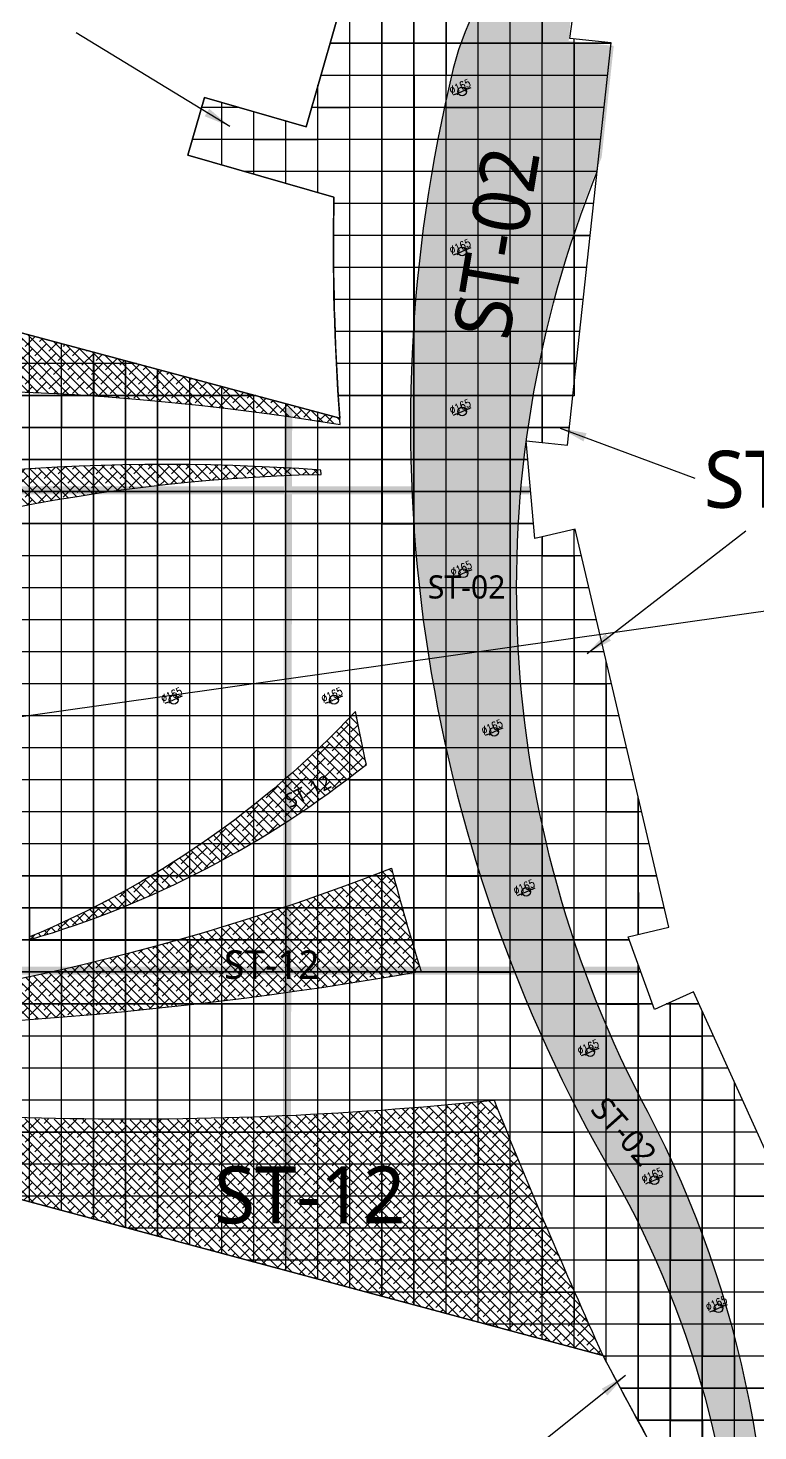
# Model space of a CAD drawing. Header units: millimetres. Extents: x -1989 to 265952, y -5690 to 142265.
# Drawn here: x 40023 to 53691, y 50930 to 77216 of the extents above; entities that cross this region are included whole.
import ezdxf
from ezdxf.enums import TextEntityAlignment as Align
from ezdxf.lldxf.tags import DXFTag

# ---------------------------------------------------------------- set-up
doc = ezdxf.new("R2010")
doc.units = ezdxf.units.MM
for name, color, linetype in [('d地面疏散指示开孔165mm', 91, 'Continuous'), ('F-地材填充', 8, 'Continuous'), ('F-地材造型线', 150, 'Continuous'), ('ST-01水刀', 111, 'Continuous'), ('ST-02整砖', 22, 'Continuous'), ('ST-02算量', 222, 'Continuous'), ('ST-12整砖', 7, 'Continuous'), ('ST-12算量', 21, 'Continuous'), ('现场实际间隔柱定位', 6, 'Continuous')]:
    doc.layers.add(name, color=color, linetype=linetype)
doc.styles.get("Standard").update_dxf_attribs({"font": 'arial.ttf'})
doc.styles.add('YQ_DIM', font='romancs.shx', dxfattribs={"width": 0.8, "bigfont": '@by-01-hztxt.shx'})
doc.styles.add('黑体', font='Microsoft YaHei.ttf')
tags = doc.linetypes.add('EXP JT_LINE', pattern='A,0.5,-0.2,["EXP JT",Standard,S=0.12,R=0,X=-0.1,Y=-0.05],-0.5', length=1.199999999999999).pattern_tags.tags
tags[6] = DXFTag(74, 10)
doc.dimstyles.new('yq100', dxfattribs={"dimscale": 50, "dimtxt": 3, "dimasz": 1, "dimexe": 1.5, "dimexo": 3, "dimgap": 0.5, "dimtad": 1, "dimdec": 0, "dimrnd": 5, "dimdsep": 46, "dimtxsty": 'YQ_DIM', "dimblk": 'YQTICK', "dimcen": 0, "dimclrd": 256, "dimclre": 256, "dimclrt": 7, "dimadec": 1, "dimazin": 2, "dimtfac": 1, "dimtdec": 0, "dimtix": 1, "dimtmove": 2, "dimatfit": 2, "dimfxl": 1, "dimtolj": 1, "dimtzin": 0, "dimarcsym": 0})
doc.dimstyles.new('yq50', dxfattribs={"dimscale": 50, "dimtxt": 3, "dimasz": 1, "dimexe": 1.5, "dimexo": 3, "dimgap": 0.5, "dimtad": 1, "dimdec": 0, "dimdsep": 46, "dimtxsty": 'YQ_DIM', "dimblk": 'YQTICK', "dimcen": 0, "dimclrd": 256, "dimclre": 256, "dimclrt": 7, "dimadec": 1, "dimazin": 2, "dimtfac": 1, "dimtdec": 4, "dimtix": 1, "dimtmove": 2, "dimatfit": 2, "dimfxl": 1, "dimtolj": 1, "dimtzin": 0, "dimarcsym": 0})
pattern_1 = [(135, (172774.3431135126, 19437.04866558712), (-88.38834764831844, -88.38834764831842), []), (224.9999999999999, (172774.3431135126, 19437.04866558712), (-88.38834764831847, -265.1650429449553), [312.4999999999999, -187.4999999999999])]
pattern_2 = [(135, (172774.3431129871, -27875.21954875902), (-88.38834764831844, -88.38834764831842), []), (224.9999999999999, (172774.3431129871, -27875.21954875902), (-88.38834764831847, -265.1650429449553), [312.4999999999999, -187.4999999999999])]

# ---------------------------------------------------------------- blocks, each defined once
blk = doc.blocks.new('AWERAWE')
at = {"layer": 'F-地材填充', "color": 8, "linetype": 'Continuous'}
for p, q in [((-49467.27204211386, 437734.1885779173), (-49467.27204211386, 472308.6350926187)), ((-49465.27204211387, 437732.1885779172), (-49465.27204211387, 472306.6350926187)), ((-48867.27204211386, 437573.4190624535), (-48867.27204211386, 472025.7329019424)), ((-48865.27204211386, 437571.4190624535), (-48865.27204211386, 472023.7329019424)), ((-48267.27204211386, 437412.6495469897), (-48267.27204211386, 471716.0159358295)), ((-48265.27204211386, 437410.6495469898), (-48265.27204211386, 471714.0159358295)), ((-47667.27204211386, 437251.880031526), (-47667.27204211386, 469985.7653848052)), ((-47665.27204211386, 437249.880031526), (-47665.27204211386, 469983.7653848052)), ((-47067.27204211386, 437091.1105160622), (-47067.27204211386, 469805.5949605318)), ((-47065.27204211386, 437089.1105160622), (-47065.27204211386, 469803.5949605317)), ((-46467.27204211386, 436930.3410005985), (-46467.27204211386, 469625.4245362581)), ((-46465.27204211387, 436928.3410005985), (-46465.27204211387, 469623.4245362581)), ((-45867.27204211387, 453568.9139359004), (-45867.27204211387, 469445.2541119846)), ((-45865.27204211386, 453566.9139359004), (-45865.27204211386, 469443.2541119846)), ((-45267.27204211386, 454700.9853740398), (-45267.27204211386, 461132.4523762561)), ((-45265.27204211387, 454698.9853740398), (-45265.27204211387, 461130.452376256)), ((-44577.60014000738, 461047.8774516658), (-49841.57554537379, 461047.8774516658)), ((-44575.60014000739, 461045.8774516658), (-49839.57554537379, 461045.8774516658)), ((-44642.79789919454, 460447.8774516658), (-50013.9584738954, 460447.8774516658)), ((-44640.79789919454, 460445.8774516658), (-50011.95847389539, 460445.8774516658)), ((-50067.27204211387, 458254.9131792297), (-50067.27204211387, 460262.3130155269)), ((-50065.27204211386, 458252.9131792298), (-50065.27204211386, 460260.3130155269)), ((-51541.95737813985, 459847.8774516658), (-52245.64243362562, 459847.8774516658)), ((-51539.95737813985, 459845.8774516658), (-52243.64243362561, 459845.8774516658)), ((-51867.27204211386, 458771.5896597646), (-51867.27204211386, 459941.3419424439)), ((-51865.27204211387, 458769.5896597645), (-51865.27204211387, 459939.341942444)), ((-51267.27204211387, 458599.3641662529), (-51267.27204211387, 459768.9590139222)), ((-51265.27204211386, 458597.3641662529), (-51265.27204211386, 459766.9590139222)), ((-44707.99565838168, 459847.8774516658), (-50186.34140241699, 459847.8774516658)), ((-44705.99565838168, 459845.8774516658), (-50184.34140241699, 459845.8774516658)), ((-50667.27204211386, 458427.1386727413), (-50667.27204211386, 459596.5760854006)), ((-50665.27204211387, 458425.1386727413), (-50665.27204211387, 459594.5760854006)), ((-44773.19341756882, 459247.8774516658), (-52417.86792714075, 459247.8774516658)), ((-44771.19341756882, 459245.8774516658), (-52415.86792714074, 459245.8774516658)), ((-44838.39117675599, 458647.8774516658), (-51436.28285842335, 458647.8774516658)), ((-44836.39117675599, 458645.8774516658), (-51434.28285842345, 458645.8774516658)), ((-44903.58893594313, 458047.8774516659), (-49770.47064806654, 458047.8774516659)), ((-44901.58893594313, 458045.8774516658), (-49768.47064806655, 458045.8774516658)), ((-44968.78669513026, 457447.8774516658), (-49776.54178243477, 457447.8774516658)), ((-44966.78669513027, 457445.8774516658), (-49774.54178243476, 457445.8774516658)), ((-45033.98445431742, 456847.8774516658), (-49774.73270905152, 456847.8774516658)), ((-45031.98445431742, 456845.8774516658), (-49772.73270905151, 456845.8774516658)), ((-45099.18221350457, 456247.8774516658), (-49765.04249157289, 456247.8774516658)), ((-45097.18221350458, 456245.8774516659), (-49763.04249157289, 456245.8774516659)), ((-55467.27204211387, 439341.8837325547), (-55467.27204211387, 455583.5224160623)), ((-55465.27204211386, 439339.8837325547), (-55465.27204211386, 455581.5224160624)), ((-45164.37997269171, 455647.8774516658), (-49747.46611198957, 455647.8774516658)), ((-45162.37997269172, 455645.8774516658), (-49745.46611198957, 455645.8774516658)), ((-54867.27204211386, 439181.114217091), (-54867.27204211386, 455422.7529005927)), ((-54865.27204211387, 439179.114217091), (-54865.27204211387, 455420.7529005927)), ((-53468.21782030344, 455047.8774516657), (-67998.0245659892, 455047.8774516657)), ((-53466.21782030353, 455045.8774516658), (-67996.0245659892, 455045.8774516658)), ((-54267.27204211386, 439020.3447016272), (-54267.27204211386, 455261.9833851231)), ((-54265.27204211386, 439018.3447016272), (-54265.27204211386, 455259.9833851231)), ((-53667.27204211386, 438859.5751861634), (-53667.27204211386, 455101.2138696535)), ((-53665.27204211386, 438857.5751861634), (-53665.27204211386, 455099.2138696535)), ((-45229.57773187887, 455047.8774516657), (-49721.99445762136, 455047.8774516657)), ((-45227.57773187887, 455045.8774516658), (-49719.99445762135, 455045.8774516658)), ((-53067.27204211386, 438698.8056706996), (-53067.27204211386, 454940.4443541839)), ((-53065.27204211386, 438696.8056706996), (-53065.27204211386, 454938.4443541839)), ((-52467.27204211386, 438538.036155236), (-52467.27204211386, 454779.6748387143)), ((-52465.27204211386, 438536.0361552359), (-52465.27204211386, 454777.6748387143)), ((-51867.27204211386, 438377.2666397722), (-51867.27204211386, 454618.9053232447)), ((-51865.27204211387, 438375.2666397722), (-51865.27204211387, 454616.9053232446)), ((-51228.98733591449, 454447.8774516658), (-67849.11695432095, 454447.8774516658)), ((-51226.98733591453, 454445.8774516658), (-67847.11695432095, 454445.8774516658)), ((-51267.27204211387, 438216.4971243084), (-51267.27204211387, 454458.1358077751)), ((-51265.27204211386, 438214.4971243085), (-51265.27204211386, 454456.1358077751)), ((-50667.27204211386, 438055.7276088448), (-50667.27204211386, 454297.3662923055)), ((-50665.27204211387, 438053.7276088448), (-50665.27204211387, 454295.3662923054)), ((-45294.77549106602, 454447.8774516658), (-49688.6142974523, 454447.8774516658)), ((-45292.77549106603, 454445.8774516658), (-49686.61429745231, 454445.8774516658)), ((-50067.27204211387, 437894.9580933809), (-50067.27204211387, 454136.5967768359)), ((-50065.27204211386, 437892.9580933809), (-50065.27204211386, 454134.5967768359)), ((-45359.97325025316, 453847.8774516658), (-67700.2093426527, 453847.8774516658)), ((-45357.97325025317, 453845.8774516658), (-67698.2093426527, 453845.8774516658)), ((-46135.87537993687, 453247.8774516658), (-66739.01045725131, 453247.8774516658)), ((-46133.87537993687, 453245.8774516658), (-66737.01045725131, 453245.8774516658)), ((-46083.13178453433, 452647.8774516658), (-66739.01046146068, 452647.8774516658)), ((-46081.13178453432, 452645.8774516658), (-66737.01046146068, 452645.8774516658)), ((-46030.38818913181, 452047.8774516658), (-67537.21478401807, 452047.8774516658)), ((-46028.38818913181, 452045.8774516658), (-67535.21478401807, 452045.8774516658)), ((-45267.27204211386, 436608.801969671), (-45267.27204211386, 451945.3767503931)), ((-45265.27204211387, 436606.8019696711), (-45265.27204211387, 451943.376750393)), ((-45867.27204211387, 436769.5714851348), (-45867.27204211387, 451804.3248765724)), ((-45865.27204211386, 436767.5714851348), (-45865.27204211386, 451802.3248765723)), ((-45134.26284695342, 451447.8774516658), (-67534.24977412556, 451447.8774516658)), ((-45132.26284695342, 451445.8774516658), (-67532.24977412558, 451445.8774516658)), ((-44993.21097313267, 450847.8774516659), (-67531.28476423307, 450847.8774516659)), ((-44991.21097313268, 450845.8774516658), (-67529.28476423307, 450845.8774516658)), ((-44852.15909931193, 450247.8774516658), (-67528.31975434057, 450247.8774516658)), ((-44850.15909931193, 450245.8774516658), (-67526.31975434057, 450245.8774516658)), ((-44711.10722549118, 449647.8774516658), (-67525.35474444806, 449647.8774516658)), ((-44709.10722549119, 449645.8774516658), (-67523.35474444806, 449645.8774516658)), ((-44667.27204211387, 436341.5922189004), (-44667.27204211387, 449461.4133564789)), ((-44665.27204211386, 436339.5922189003), (-44665.27204211386, 449459.413356479)), ((-44570.05535167043, 449047.8774516659), (-67522.38973455557, 449047.8774516659)), ((-44568.05535167044, 449045.8774516658), (-67520.38973455557, 449045.8774516658)), ((-44429.00347784969, 448447.8774516658), (-67519.42472466307, 448447.8774516658)), ((-44427.00347784969, 448445.8774516658), (-67517.42472466307, 448445.8774516658)), ((-44287.95160402894, 447847.8774516658), (-67516.45971477056, 447847.8774516658)), ((-44285.95160402895, 447845.8774516658), (-67514.45971477056, 447845.8774516658)), ((-44146.89973020821, 447247.8774516658), (-67513.49470487806, 447247.8774516658)), ((-44144.89973020821, 447245.8774516658), (-67511.49470487805, 447245.8774516658)), ((-44067.27204211386, 444354.1788484491), (-44067.27204211386, 446909.1608393837)), ((-44065.27204211386, 444352.1788484491), (-44065.27204211386, 446907.1608393837)), ((-44005.84785638747, 446647.8774516658), (-67510.52969498557, 446647.8774516658)), ((-44003.84785638746, 446645.8774516659), (-67508.52969498557, 446645.8774516659)), ((-43864.79598256672, 446047.8774516658), (-67507.56468509306, 446047.8774516658)), ((-43862.79598256672, 446045.8774516658), (-67505.56468509306, 446045.8774516658)), ((-43723.74410874597, 445447.8774516657), (-67504.59967520056, 445447.8774516657)), ((-43721.74410874597, 445445.8774516658), (-67502.59967520054, 445445.8774516658)), ((-43582.69223492523, 444847.8774516658), (-67501.63466530805, 444847.8774516658)), ((-43580.69223492522, 444845.8774516658), (-67499.63466530805, 444845.8774516658)), ((-44235.08351820176, 444247.8774516658), (-66710.98697811202, 444247.8774516658)), ((-44233.08351820176, 444245.8774516658), (-66708.98697811202, 444245.8774516658)), ((-44067.27204211386, 435232.0217334851), (-44067.27204211386, 443786.2313713687)), ((-44065.27204211386, 435230.0217334851), (-44065.27204211386, 443784.2313713688)), ((-44016.97945547917, 443647.8774516658), (-66788.80154764843, 443647.8774516658)), ((-44014.97945547917, 443645.8774516657), (-66786.80154764843, 443645.8774516657)), ((-43798.87539275658, 443047.8774516658), (-66866.61611718484, 443047.8774516658)), ((-43796.87539275658, 443045.8774516658), (-66864.61611718484, 443045.8774516658)), ((-42931.30095631232, 443047.8774516658), (-43542.25371790047, 443047.8774516658)), ((-42929.30095631231, 443045.8774516658), (-43540.25371790047, 443045.8774516658)), ((-43467.27204211386, 433984.9296374794), (-43467.27204211386, 443081.8449859513)), ((-43465.27204211386, 433982.9296374794), (-43465.27204211386, 443079.8449859513)), ((-42867.27204211386, 432085.4310166749), (-42867.27204211386, 442906.5367454184)), ((-42865.27204211386, 432083.4310166749), (-42865.27204211386, 442904.5367454184)), ((-42659.49427344605, 442447.8774516658), (-67773.49541777164, 442447.8774516658)), ((-42657.49427344605, 442445.8774516658), (-67771.49541777164, 442445.8774516658)), ((-42387.68759057976, 441847.8774516658), (-67911.25051981238, 441847.8774516658)), ((-42385.68759057976, 441845.8774516658), (-67909.25051981238, 441845.8774516658)), ((-42267.27204211386, 408301.3930089514), (-42267.27204211386, 441582.0659995056)), ((-42265.27204211386, 408299.3930089514), (-42265.27204211386, 441580.0659995055)), ((-42115.88090771348, 441247.8774516658), (-62580.5374405196, 441247.8774516658)), ((-42113.88090771348, 441245.8774516658), (-62578.53744051961, 441245.8774516658)), ((-41844.07422484721, 440647.8774516658), (-60341.30695604886, 440647.8774516658)), ((-41842.0742248472, 440645.8774516658), (-60339.30695604887, 440645.8774516658)), ((-41572.26754198093, 440047.8774516658), (-58102.07647157814, 440047.8774516658)), ((-41570.26754198094, 440045.8774516658), (-58100.07647157814, 440045.8774516658)), ((-41300.46085911465, 439447.8774516659), (-55862.84598710741, 439447.8774516659)), ((-41298.46085911465, 439445.8774516659), (-55860.84598710741, 439445.8774516659)), ((-41028.65417624838, 438847.8774516658), (-53623.61550263669, 438847.8774516658)), ((-41026.65417624838, 438845.8774516658), (-53621.61550263669, 438845.8774516658)), ((-40756.8474933821, 438247.8774516658), (-51384.38501816597, 438247.8774516658)), ((-40754.84749338209, 438245.8774516658), (-51382.38501816596, 438245.8774516658)), ((-40485.04081051582, 437647.8774516658), (-49145.15453369523, 437647.8774516658)), ((-40483.04081051583, 437645.8774516659), (-49143.15453369524, 437645.8774516659)), ((-40213.23412764954, 437047.8774516658), (-46905.92404922451, 437047.8774516658)), ((-40211.23412764954, 437045.8774516658), (-46903.92404922452, 437045.8774516658)), ((-39941.42744478327, 436447.8774516657), (-44724.14247612657, 436447.8774516657)), ((-39939.42744478328, 436445.8774516658), (-44722.14247612656, 436445.8774516658)), ((-39669.62076191699, 435847.8774516658), (-44403.09824900487, 435847.8774516658)), ((-39667.62076191699, 435845.8774516658), (-44401.09824900488, 435845.8774516658)), ((-40280.89578426969, 435247.8774516658), (-44076.0907451785, 435247.8774516658)), ((-40278.8957842697, 435245.8774516658), (-44074.0907451785, 435245.8774516658))]:
    blk.add_line(p, q, dxfattribs=at)
blk = doc.blocks.new('YQTICK')
blk.add_line((-1, 1e-16), (1, 1e-16))
at = {"const_width": 0.4}
blk.add_lwpolyline([(0.5303300858899105, 0.5303300858899106), (-0.5303300858899106, -0.5303300858899105)], dxfattribs=at)
blk = doc.blocks.new('*D192')
at = {"layer": 'DEFPOINTS', "color": 0, "transparency": 16777216}
for p in [(52876.92647750355, 53196.55654911919), (53028.34795451366, 53262.10451857805)]:
    blk.add_point(p, dxfattribs=at)
at = {"layer": 'd地面疏散指示开孔165mm', "lineweight": -2, "transparency": 16777216}
for p, q in [((52831.04118143997, 53176.6935280711), (52785.15588537638, 53156.830507023)), ((52876.92647750355, 53196.55654911919), (53028.34795451366, 53262.10451857805)), ((53074.23325057725, 53281.96753962616), (53120.11854664083, 53301.83056067425))]:
    blk.add_line(p, q, dxfattribs=at)
at = {"layer": 'd地面疏散指示开孔165mm', "lineweight": -2, "transparency": 16777216, "xscale": 50, "yscale": 50, "zscale": 50}
for p, rotation in [((52876.92647750355, 53196.55654911919), 23.40702549866297), ((53028.34795451366, 53262.10451857805), 203.407025498663)]:
    blk.add_blockref('YQTICK', p, dxfattribs=dict(at, rotation=rotation))
at = {"layer": 'd地面疏散指示开孔165mm', "color": 7, "transparency": 16777216, "insert": (52912.91117391241, 53321.10112597579), "char_height": 150, "attachment_point": 5, "rotation": 23.407025498662975, "style": 'YQ_DIM'}
blk.add_mtext('\\A1;∅165', dxfattribs=at)
blk = doc.blocks.new('*D193')
at = {"layer": 'DEFPOINTS', "color": 0, "transparency": 16777216}
for p in [(51674.92647750323, 55596.55654911928), (51826.34795451348, 55662.10451857797)]:
    blk.add_point(p, dxfattribs=at)
at = {"layer": 'd地面疏散指示开孔165mm', "lineweight": -2, "transparency": 16777216}
for p, q in [((51629.04118143963, 55576.69352807125), (51583.15588537602, 55556.8305070232)), ((51674.92647750323, 55596.55654911928), (51826.34795451348, 55662.10451857797)), ((51872.23325057709, 55681.96753962602), (51918.11854664069, 55701.83056067405))]:
    blk.add_line(p, q, dxfattribs=at)
at = {"layer": 'd地面疏散指示开孔165mm', "lineweight": -2, "transparency": 16777216, "xscale": 50, "yscale": 50, "zscale": 50}
for p, rotation in [((51674.92647750323, 55596.55654911928), 23.40702549859031), ((51826.34795451348, 55662.10451857797), 203.4070254985903)]:
    blk.add_blockref('YQTICK', p, dxfattribs=dict(at, rotation=rotation))
at = {"layer": 'd地面疏散指示开孔165mm', "color": 7, "transparency": 16777216, "insert": (51710.91117391227, 55721.10112597584), "char_height": 150, "attachment_point": 5, "rotation": 23.4070254985903, "style": 'YQ_DIM'}
blk.add_mtext('\\A1;∅165', dxfattribs=at)
blk = doc.blocks.new('*D194')
at = {"layer": 'DEFPOINTS', "color": 0, "transparency": 16777216}
for p in [(50474.92647750351, 57998.55654911944), (50626.3479545135, 58064.10451857792)]:
    blk.add_point(p, dxfattribs=at)
at = {"layer": 'd地面疏散指示开孔165mm', "lineweight": -2, "transparency": 16777216}
for p, q in [((50672.23325057712, 58083.96753962594), (50718.11854664073, 58103.83056067395)), ((50429.04118143989, 57978.69352807142), (50383.15588537628, 57958.8305070234)), ((50474.92647750351, 57998.55654911944), (50626.3479545135, 58064.10451857792))]:
    blk.add_line(p, q, dxfattribs=at)
at = {"layer": 'd地面疏散指示开孔165mm', "lineweight": -2, "transparency": 16777216, "xscale": 50, "yscale": 50, "zscale": 50}
for p, rotation in [((50626.3479545135, 58064.10451857792), 203.4070254985596), ((50474.92647750351, 57998.55654911944), 23.40702549855953)]:
    blk.add_blockref('YQTICK', p, dxfattribs=dict(at, rotation=rotation))
at = {"layer": 'd地面疏散指示开孔165mm', "color": 7, "transparency": 16777216, "insert": (50510.91117391248, 58123.10112597592), "char_height": 150, "attachment_point": 5, "rotation": 23.40702549855957, "style": 'YQ_DIM'}
blk.add_mtext('\\A1;∅165', dxfattribs=at)
blk = doc.blocks.new('*D195')
at = {"layer": 'DEFPOINTS', "color": 0, "transparency": 16777216}
for p in [(49274.92647750336, 60998.55654911936), (49426.34795451348, 61064.10451857795)]:
    blk.add_point(p, dxfattribs=at)
at = {"layer": 'd地面疏散指示开孔165mm', "lineweight": -2, "transparency": 16777216}
for p, q in [((49274.92647750336, 60998.55654911936), (49426.34795451348, 61064.10451857795)), ((49472.23325057709, 61083.96753962598), (49518.11854664071, 61103.83056067401)), ((49229.04118143975, 60978.69352807132), (49183.15588537613, 60958.83050702329))]:
    blk.add_line(p, q, dxfattribs=at)
at = {"layer": 'd地面疏散指示开孔165mm', "lineweight": -2, "transparency": 16777216, "xscale": 50, "yscale": 50, "zscale": 50}
for p, rotation in [((49274.92647750336, 60998.55654911936), 23.40702549857847), ((49426.34795451348, 61064.10451857795), 203.4070254985785)]:
    blk.add_blockref('YQTICK', p, dxfattribs=dict(at, rotation=rotation))
at = {"layer": 'd地面疏散指示开孔165mm', "color": 7, "transparency": 16777216, "insert": (49310.91117391234, 61123.10112597588), "char_height": 150, "attachment_point": 5, "rotation": 23.4070254985785, "style": 'YQ_DIM'}
blk.add_mtext('\\A1;∅165', dxfattribs=at)
blk = doc.blocks.new('*D196')
at = {"layer": 'DEFPOINTS', "color": 0, "transparency": 16777216}
for p in [(48674.92647750338, 63998.55654911942), (48826.34795451352, 64064.10451857791)]:
    blk.add_point(p, dxfattribs=at)
at = {"layer": 'd地面疏散指示开孔165mm', "lineweight": -2, "transparency": 16777216}
for p, q in [((48629.04118143975, 63978.6935280714), (48583.15588537612, 63958.83050702341)), ((48674.92647750338, 63998.55654911942), (48826.34795451352, 64064.10451857791)), ((48872.23325057713, 64083.96753962591), (48918.11854664076, 64103.83056067392))]:
    blk.add_line(p, q, dxfattribs=at)
at = {"layer": 'd地面疏散指示开孔165mm', "lineweight": -2, "transparency": 16777216, "xscale": 50, "yscale": 50, "zscale": 50}
for p, rotation in [((48674.92647750338, 63998.55654911942), 23.40702549854178), ((48826.34795451352, 64064.10451857791), 203.4070254985417)]:
    blk.add_blockref('YQTICK', p, dxfattribs=dict(at, rotation=rotation))
at = {"layer": 'd地面疏散指示开孔165mm', "color": 7, "transparency": 16777216, "insert": (48710.91117391244, 64123.10112597591), "char_height": 150, "attachment_point": 5, "rotation": 23.407025498541753, "style": 'YQ_DIM'}
blk.add_mtext('\\A1;∅165', dxfattribs=at)
blk = doc.blocks.new('*D197')
at = {"layer": 'DEFPOINTS', "color": 0, "transparency": 16777216}
for p in [(45828.34795451347, 64664.10451857798), (45676.92647750358, 64598.55654911942)]:
    blk.add_point(p, dxfattribs=at)
at = {"layer": 'd地面疏散指示开孔165mm', "lineweight": -2, "transparency": 16777216}
for p, q in [((45676.92647750358, 64598.55654911942), (45828.34795451347, 64664.10451857798)), ((45874.23325057709, 64683.96753962604), (45920.11854664069, 64703.83056067409)), ((45631.04118143996, 64578.69352807137), (45585.15588537637, 64558.83050702332))]:
    blk.add_line(p, q, dxfattribs=at)
at = {"layer": 'd地面疏散指示开孔165mm', "lineweight": -2, "transparency": 16777216, "xscale": 50, "yscale": 50, "zscale": 50}
for p, rotation in [((45828.34795451347, 64664.10451857798), 203.4070254986004), ((45676.92647750358, 64598.55654911942), 23.40702549860038)]:
    blk.add_blockref('YQTICK', p, dxfattribs=dict(at, rotation=rotation))
at = {"layer": 'd地面疏散指示开孔165mm', "color": 7, "transparency": 16777216, "insert": (45712.91117391242, 64723.10112597591), "char_height": 150, "attachment_point": 5, "rotation": 23.40702549860038, "style": 'YQ_DIM'}
blk.add_mtext('\\A1;∅165', dxfattribs=at)
blk = doc.blocks.new('*D198')
at = {"layer": 'DEFPOINTS', "color": 0, "transparency": 16777216}
for p in [(48249.80385201761, 67033.9476503164), (48098.38237500808, 66968.39968085813)]:
    blk.add_point(p, dxfattribs=at)
at = {"layer": 'd地面疏散指示开孔165mm', "lineweight": -2, "transparency": 16777216}
for p, q in [((48098.38237500808, 66968.39968085813), (48249.80385201761, 67033.9476503164)), ((48295.68914808123, 67053.81067136442), (48341.57444414485, 67073.67369241243)), ((48052.49707894446, 66948.5366598101), (48006.61178288084, 66928.67363876209))]:
    blk.add_line(p, q, dxfattribs=at)
at = {"layer": 'd地面疏散指示开孔165mm', "lineweight": -2, "transparency": 16777216, "xscale": 50, "yscale": 50, "zscale": 50}
for p, rotation in [((48249.80385201761, 67033.9476503164), 203.4070254985579), ((48098.38237500808, 66968.39968085813), 23.40702549855785)]:
    blk.add_blockref('YQTICK', p, dxfattribs=dict(at, rotation=rotation))
at = {"layer": 'd地面疏散指示开孔165mm', "color": 7, "transparency": 16777216, "insert": (48134.36707141682, 67092.9442577145), "char_height": 150, "attachment_point": 5, "rotation": 23.40702549855784, "style": 'YQ_DIM'}
blk.add_mtext('\\A1;∅165', dxfattribs=at)
blk = doc.blocks.new('*D199')
at = {"layer": 'DEFPOINTS', "color": 0, "transparency": 16777216}
for p in [(42826.34795451348, 64664.10451857798), (42674.92647750358, 64598.55654911939)]:
    blk.add_point(p, dxfattribs=at)
at = {"layer": 'd地面疏散指示开孔165mm', "lineweight": -2, "transparency": 16777216}
for p, q in [((42674.92647750358, 64598.55654911939), (42826.34795451348, 64664.10451857798)), ((42872.23325057708, 64683.96753962602), (42918.11854664069, 64703.83056067407)), ((42629.04118143998, 64578.69352807135), (42583.15588537636, 64558.8305070233))]:
    blk.add_line(p, q, dxfattribs=at)
at = {"layer": 'd地面疏散指示开孔165mm', "lineweight": -2, "transparency": 16777216, "xscale": 50, "yscale": 50, "zscale": 50}
for p, rotation in [((42826.34795451348, 64664.10451857798), 203.4070254986014), ((42674.92647750358, 64598.55654911939), 23.40702549860142)]:
    blk.add_blockref('YQTICK', p, dxfattribs=dict(at, rotation=rotation))
at = {"layer": 'd地面疏散指示开孔165mm', "color": 7, "transparency": 16777216, "insert": (42710.91117391241, 64723.10112597591), "char_height": 150, "attachment_point": 5, "rotation": 23.407025498601396, "style": 'YQ_DIM'}
blk.add_mtext('\\A1;∅165', dxfattribs=at)
blk = doc.blocks.new('*D201')
at = {"layer": 'DEFPOINTS', "color": 0, "transparency": 16777216}
for p in [(48076.92647750335, 69998.55654911934), (48228.34795451347, 70064.10451857795)]:
    blk.add_point(p, dxfattribs=at)
at = {"layer": 'd地面疏散指示开孔165mm', "lineweight": -2, "transparency": 16777216}
for p, q in [((48031.04118143973, 69978.6935280713), (47985.15588537612, 69958.83050702325)), ((48076.92647750335, 69998.55654911934), (48228.34795451347, 70064.10451857795)), ((48274.23325057709, 70083.967539626), (48320.11854664068, 70103.83056067403))]:
    blk.add_line(p, q, dxfattribs=at)
at = {"layer": 'd地面疏散指示开孔165mm', "lineweight": -2, "transparency": 16777216, "xscale": 50, "yscale": 50, "zscale": 50}
for p, rotation in [((48076.92647750335, 69998.55654911934), 23.40702549858687), ((48228.34795451347, 70064.10451857795), 203.4070254985868)]:
    blk.add_blockref('YQTICK', p, dxfattribs=dict(at, rotation=rotation))
at = {"layer": 'd地面疏散指示开孔165mm', "color": 7, "transparency": 16777216, "insert": (48112.91117391234, 70123.10112597587), "char_height": 150, "attachment_point": 5, "rotation": 23.40702549858684, "style": 'YQ_DIM'}
blk.add_mtext('\\A1;∅165', dxfattribs=at)
blk = doc.blocks.new('*D202')
at = {"layer": 'DEFPOINTS', "color": 0, "transparency": 16777216}
for p in [(48076.92647750357, 72998.55654911938), (48228.34795451347, 73064.10451857801)]:
    blk.add_point(p, dxfattribs=at)
at = {"layer": 'd地面疏散指示开孔165mm', "lineweight": -2, "transparency": 16777216}
for p, q in [((48274.23325057707, 73083.96753962607), (48320.11854664068, 73103.83056067413)), ((48031.04118143997, 72978.69352807131), (47985.15588537637, 72958.83050702325)), ((48076.92647750357, 72998.55654911938), (48228.34795451347, 73064.10451857801))]:
    blk.add_line(p, q, dxfattribs=at)
at = {"layer": 'd地面疏散指示开孔165mm', "lineweight": -2, "transparency": 16777216, "xscale": 50, "yscale": 50, "zscale": 50}
for p, rotation in [((48228.34795451347, 73064.10451857801), 203.4070254986179), ((48076.92647750357, 72998.55654911938), 23.40702549861797)]:
    blk.add_blockref('YQTICK', p, dxfattribs=dict(at, rotation=rotation))
at = {"layer": 'd地面疏散指示开孔165mm', "color": 7, "transparency": 16777216, "insert": (48112.91117391237, 73123.1011259759), "char_height": 150, "attachment_point": 5, "rotation": 23.407025498617937, "style": 'YQ_DIM'}
blk.add_mtext('\\A1;∅165', dxfattribs=at)
blk = doc.blocks.new('*D203')
at = {"layer": 'DEFPOINTS', "color": 0, "transparency": 16777216}
for p in [(48074.9264775038, 75996.55654911949), (48226.34795451348, 76062.10451857798)]:
    blk.add_point(p, dxfattribs=at)
at = {"layer": 'd地面疏散指示开孔165mm', "lineweight": -2, "transparency": 16777216}
for p, q in [((48029.0411814402, 75976.69352807142), (47983.1558853766, 75956.83050702336)), ((48074.9264775038, 75996.55654911949), (48226.34795451348, 76062.10451857798)), ((48272.23325057707, 76081.96753962606), (48318.11854664067, 76101.83056067412))]:
    blk.add_line(p, q, dxfattribs=at)
at = {"layer": 'd地面疏散指示开孔165mm', "lineweight": -2, "transparency": 16777216, "xscale": 50, "yscale": 50, "zscale": 50}
for p, rotation in [((48074.9264775038, 75996.55654911949), 23.40702549861493), ((48226.34795451348, 76062.10451857798), 203.4070254986149)]:
    blk.add_blockref('YQTICK', p, dxfattribs=dict(at, rotation=rotation))
at = {"layer": 'd地面疏散指示开孔165mm', "color": 7, "transparency": 16777216, "insert": (48110.9111739125, 76121.10112597594), "char_height": 150, "attachment_point": 5, "rotation": 23.40702549861493, "style": 'YQ_DIM'}
blk.add_mtext('\\A1;∅165', dxfattribs=at)

msp = doc.modelspace()

# ---------------------------------------------------------------- hatches: boundary and pattern name
at = {"layer": 'F-地材填充'}
h = msp.add_hatch(dxfattribs=at)
h.set_pattern_fill('DOTS', color=8, scale=100, angle=90)
h.set_pattern_definition([(90, (172774.3431135126, 19437.04866558712), (-158.75, 79.37500000000001), [0, -158.75])])
edge = h.paths.add_edge_path()
edge.add_arc((40945.40325930379, 46229.05581261878), 12412.2633948366, -31.40704526120561, 1.4076632337627188, ccw=False)
edge.add_line((51539.10530533121, 39760.84434863614), (51827.03672846933, 39760.84434815621))
edge.add_arc((39489.19771964397, 47186.32268708859), 14399.99999894611, 328.9585386513774, 354.3215047600523)
edge.add_arc((33905.70289493018, 47637.36604403166), 20000.99292850868, 354.6183866136082, 387.570017900163)
edge.add_arc((70170.04929215334, 66767.18611590286), 21000.0000000002, 157.5293032521721, 208.0426916833229, ccw=False)
edge.add_line((50764.47154930853, 74793.61449136448), (50990.84151596939, 76882.42542908087))
edge.add_line((50990.84151596939, 76882.42542908087), (50149.97612255884, 76973.52487007566))
edge.add_arc((50150.19154219565, 76975.51323482621), 2.000000000281704, 175.2269030631615, 263.8166866059504, ccw=False)
edge.add_line((50148.19847811517, 76975.67965469396), (50179.00010617347, 77346.87511676064))
edge.add_line((50179.00010617347, 77346.87511676064), (50181.05467147045, 77371.79054937373))
edge.add_line((50181.05467147045, 77371.79054937373), (50211.45196962453, 77739.71145617662))
edge.add_arc((50213.44519069327, 77739.54692723753), 2.000000000297307, 120.95847494556841, 175.2812605511161, ccw=False)
edge.add_line((50212.41635727594, 77741.26200793545), (50383.92442706358, 77844.14534962786))
edge.add_line((50383.92442706358, 77844.14534962786), (51819.61446626499, 78705.37939560719))
edge.add_line((51819.61446626499, 78705.37939560719), (52125.13694586724, 78727.13754517361))
edge.add_line((52125.13694586724, 78727.13754517361), (52127.43198387479, 79325.78741567404))
edge.add_line((52127.43198387479, 79325.78741567404), (52652.9279822378, 79325.78741567404))
edge.add_line((52652.92798223791, 79325.78741567404), (52652.92818525121, 80004.37299918439))
edge.add_line((52652.9281852511, 80004.37299918439), (56284.89880325182, 80004.36371000603))
edge.add_line((56284.89880325194, 80004.36371000603), (56284.89880325194, 79654.3603398565))
edge.add_line((56284.89880325194, 79654.3603398565), (57484.89880325194, 79654.3603398565))
edge.add_line((57484.89880325194, 79654.3603398565), (57484.89880325194, 80004.38104888823))
edge.add_line((57484.89880325194, 80004.38104888823), (59084.89880319163, 80004.40416739744))
edge.add_line((59084.89880319163, 80004.40416739744), (59084.89880319163, 79654.36033985674))
edge.add_line((59084.89880319163, 79654.36033985674), (60284.89880319163, 79654.36033985674))
edge.add_line((60284.89880319163, 79654.36033985674), (60284.89880319163, 80004.42150627964))
edge.add_line((60284.89880319163, 80004.42150627964), (64434.89880323215, 80004.3603398551))
edge.add_line((64434.89880323215, 80004.3603398551), (59324.34698318693, 81370.96789496453))
edge.add_arc((58549.35064027007, 78472.79939253398), 3000.000000002517, 75.02888130333324, 101.5059852983357)
edge.add_line((57950.93974218043, 81412.51101054392), (51873.89216426402, 80175.46058812868))
edge.add_arc((52843.35632095372, 75270.07663689161), 5000.265238980857, 101.179452453018, 166.2373474802359)
edge.add_arc((75182.86111819642, 69798.84951204056), 28000.00003755097, 166.238229508546, 210.206895965258)
edge.add_arc((34954.49088303957, 46678.81503890725), 18400.00000003515, -0.45102510946480834, 29.39976543995931, ccw=False)
h = msp.add_hatch(dxfattribs=at)
h.set_pattern_fill('橡胶', color=256, scale=200, angle=90)
h.set_pattern_definition(pattern_2)
edge = h.paths.add_edge_path()
edge.add_arc((-9613.355372828053, 65226.57418308689), 41574.58184253651, 6.659483441275995, 12.007189093905993, ccw=False)
edge.add_arc((37863.44841758642, 20699.63436163039), 49734.07888398259, 80.73915524605502, 97.14124328339523, ccw=False)
edge.add_arc((-116056.1397623195, 58318.57802592867), 162328.7796328317, 4.050744852272625, 4.09412175583596)
edge.add_line((45858.39515854177, 69908.05939679444), (31051.63721600865, 73875.51823028873))
h = msp.add_hatch(dxfattribs=at)
h.set_pattern_fill('橡胶', color=256, scale=200, angle=90)
h.set_pattern_definition(pattern_2)
edge = h.paths.add_edge_path()
edge.add_arc((-12900.32843807954, 63613.91402482995), 45536.61076363136, 362.9139494432214, 365.22905826296113, ccw=False)
edge.add_arc((46173.5351888774, 35859.80973795129), 32999.99999999997, 91.15086892038659, 114.33078382287309, ccw=False)
edge.add_line((45510.72684768345, 68853.15278018967), (45503.10367817038, 68934.61732576918))
edge.add_arc((42589.14144836753, 28038.29934606564), 41000.00000211907, 445.9244240040408, 464.3222231782487)
h = msp.add_hatch(dxfattribs=at)
h.set_pattern_fill('橡胶', color=256, scale=200, angle=90)
h.set_pattern_definition(pattern_1)
edge = h.paths.add_edge_path()
edge.add_arc((90865.56184680402, 73139.12433920431), 45556.93961084791, 191.045629861157, 192.3192352063193, ccw=False)
edge.add_arc((33309.82006068007, 76445.1152451956), 17600.00000036018, 292.51617014772853, 316.86138519924384, ccw=False)
edge.add_line((40049.63721600911, 60186.73695197658), (40049.63721619293, 60134.62015146567))
edge.add_arc((34865.97803974655, 77789.35542397646), 18399.99999999994, 286.362922809252, 308.6488402310828)
h = msp.add_hatch(dxfattribs=at)
h.set_pattern_fill('橡胶', color=256, scale=200, angle=90)
h.set_pattern_definition(pattern_1)
edge = h.paths.add_edge_path()
edge.add_arc((31161.88248539498, 101519.0799010238), 42999.9999993318, 271.5862810318492, 291.3653282095026)
edge.add_arc((90859.90661160267, 73137.86452993916), 45551.14587269385, 194.836203015063, 197.3718513623853)
edge.add_arc((34800.77444014457, 131444.4544981065), 72999.99999756872, 268.07342007629046, 279.92779183588243, ccw=False)
edge.add_line((32346.60007367041, 58485.71939514534), (32352.24628052736, 58535.78432542624))
edge.add_line((32352.24628052759, 58535.78432542624), (32352.220960354, 58535.55870676195))
h = msp.add_hatch(dxfattribs=at)
h.set_pattern_fill('橡胶', color=256, scale=200, angle=90)
h.set_pattern_definition(pattern_1)
edge = h.paths.add_edge_path()
edge.add_arc((41853.60950883737, 121094.3253700227), 64334.73287290615, 261.0304965051095, 276.1524535968697)
edge.add_arc((158623.9733209574, 101079.3066503075), 118338.9934509364, 201.8009730073766, 204.3184942586937)
edge.add_line((50785.15163577106, 52346.30029392362), (31807.28096770719, 57431.40541365384))
edge.add_line((31807.28096770719, 57431.40541365384), (31823.26291269102, 57546.312017996))

# ---------------------------------------------------------------- linework, layer by layer
at = {"color": 241, "ltscale": 5000}
msp.add_line((-1541.269118854281, 58439.11291021658), (74573.25962446842, 69240.49187171043), dxfattribs=at)
at = {"color": 11}
msp.add_lwpolyline([(43326.88461580153, 75915.0980317413), (45229.20200311465, 75368.55296140342), (46038.27522378569, 78184.63188851022), (44133.33898318259, 78731.92936818048), (44773.85904057745, 80963.35055857988, 0.2303109839752143), (44474.66906715676, 82673.49551343556, 0.6382687169138322), (30432.67157701848, 79954.05908671011, 0.508184942710667), (31557.36270701795, 78610.66412908756), (32658.47154035935, 78684.07138936213), (32734.76570572509, 77539.65898243283), (30619.30809538745, 77400.06411631338), (30810.21631852296, 74536.44095335851), (32923.58307341769, 74677.33207940812), (33012.05685973124, 73350.22536989205), (45858.39515854188, 69908.0593967945, -0.0226816550962285), (45750.62213723737, 74049.54488539396), (43016.64560911691, 74834.31231340181), (43326.71539817427, 75914.53493107189), (43326.8772266689, 75915.10015467482)], format="xyb", dxfattribs=at)
msp.add_lwpolyline([(50785.15163577118, 52346.30029392362), (51341.56978016046, 51306.40965447275, -0.5966799847539417), (40426.1983218659, 33516.19720483365, -0.4423251140425516), (29362.60045811374, 47133.23764460257, -0.0422278950370949), (29828.10217843976, 49077.43852057584, 0.0091626045872995), (30251.97676601334, 50389.95604406253, 0.0189755964158677), (31130.54630347414, 53700.63010565986, 0.0210069913798761), (31807.28096770754, 57431.40541365391)], format="xyb", close=True, dxfattribs=at)
at = {"layer": 'd地面疏散指示开孔165mm'}
for centre in [(48150.63721600853, 76029.3305338487), (48152.63721600853, 73031.3305338487), (48152.63721600853, 70031.3305338487), (48174.09311351264, 67001.17366558718), (42750.63721600853, 64631.33053384869), (45752.63721600853, 64631.33053384869), (48750.63721600853, 64031.3305338487), (49350.63721600853, 61031.3305338487), (50550.63721600853, 58031.33053384869), (51750.63721600853, 55629.33053384869), (52952.63721600876, 53229.33053384869)]:
    msp.add_circle(centre, 82.5, dxfattribs=at)
at = {"layer": 'F-地材造型线'}
for points in [[(64450.09877639453, 80004.37299925247), (59324.34698318681, 81370.96789496441, 0.1160448945239262), (57950.93974218043, 81412.51101054392), (51873.89216426402, 80175.46058812882, 0.2917475158110966), (47986.65090510589, 76459.64166825011, 0.194238428806522), (50984.86198573085, 55711.37847966378, -0.130990220982562), (53353.92079525618, 46533.9740684808, -0.1441578806186591), (51539.10530533121, 39760.84434863614), (51827.03672846933, 39760.84434815616, 0.1111208250774786), (53818.53371375907, 45761.49640385414, 0.1447776208873288), (51635.50095995972, 56894.47027265144, -0.2218316184005305), (50680.24197113878, 74525.78955485413), (50942.34408475869, 76937.85509410781), (50167.54317556557, 77022.04289236179), (50268.92810910291, 77752.01441382643), (51812.43936018311, 78704.5452428355), (51849.04864545204, 78727.13754517361), (52125.14918679596, 78727.13754517361), (52127.44164806665, 79328.32179213807), (52649.63458007507, 79325.78741567404), (52652.9281852511, 80004.37299918431), (64450.09877639453, 80004.37299925247)], [(46357.61626778394, 63419.16924458419, -0.005557208866925), (46152.56848092112, 64410.83865592468, -0.1066274021579983), (40049.63721600911, 60186.73695197658), (40049.63721619304, 60134.62015146578, 0.0975483169825178), (46357.61626768196, 63419.16924431084)]]:
    msp.add_lwpolyline(points, format="xyb", dxfattribs=at)
for points in [[(31051.63721600865, 73875.51823028878, -0.0211543662631996), (31680.71880034977, 70047.9115039823, -0.0728775898951615), (45867.41844001752, 69785.42656246424, -0.0021765559367909), (45858.39515854177, 69908.05939679444)], [(32446.77284508376, 67764.01342761356, -0.0101019114692588), (32577.40394501869, 65928.81729057527, -0.1014877546106696), (45510.72684768345, 68853.15278018967), (45503.1036781705, 68934.6173257693, 0.080448424543565)], [(32352.22096035388, 58535.55870676206, 0.0865172772074069), (46827.35444247085, 61474.19273293976, 0.011064304543313), (47386.47932379125, 59537.57004170099, -0.0517706321079198), (32346.60007367041, 58485.71939514534), (32352.24628052759, 58535.78432542624)], [(31823.66447649841, 57549.19917181928, 0.06399905151686), (48749.36720384206, 57128.33053384864, 0.0109893297715039), (50785.15163577106, 52346.30029392362), (31807.28096770719, 57431.40541365384)]]:
    msp.add_lwpolyline(points, format="xyb", close=True, dxfattribs=at)
at = {"layer": 'F-地材造型线', "color": 1, "linetype": 'EXP JT_LINE', "ltscale": 1500, "const_width": 150}
for points in [[(44894.43370319661, 70098.024048758), (44866.98245804142, 54134.08948863719)], [(28684.89609029811, 68554.3856716147), (49406.9811352586, 68554.38567161447)], [(28684.89609029811, 59554.38567161469), (51444.08858454823, 59554.38567161446)]]:
    msp.add_lwpolyline(points, dxfattribs=at)
at = {"layer": 'ST-01水刀'}
msp.add_lwpolyline([(43326.8772266689, 75915.10015467482), (43326.8772266689, 75915.10015467482), (43016.64560911691, 74834.31231340181), (45750.62213723737, 74049.54488539396, 0.0203647380834469), (45830.17053850242, 70330.33053384864), (46049.63721600864, 70330.33053384864), (46049.63721600864, 74528.33053384864), (44249.63721600865, 74528.33053384864), (44249.63721600865, 75130.33053384864), (45449.63721600864, 75130.33053384864), (45449.63721600864, 75730.33053384864), (46049.63721600864, 75730.33053384864), (46049.63721600864, 78728.33053384864)], format="xyb", dxfattribs=at)
msp.add_lwpolyline([(46038.27522378569, 78184.63188851022), (45229.20200311465, 75368.55296140342), (43326.88461580153, 75915.0980317413)], dxfattribs=at)
at = {"layer": 'ST-01水刀', "color": 111}
for points in [[(50550.09498768303, 73328.0767646134), (50251.63912363237, 73328.615866854), (50249.63721600876, 70328.33053384864), (49651.63721600876, 70328.33053384864), (49651.4346431685, 69449.38905848042), (50123.04960919314, 69398.07625096905), (50550.09498768303, 73328.0767646134)], [(55888.60658963458, 49560.58184512439), (55185.79535448624, 51254.16169648882), (55914.52275396967, 51584.32909044859), (52483.57811224568, 59157.97210513488), (51756.31750590985, 58828.51495015595), (51261.38975609096, 60190.05148544317), (52020.91858513097, 60368.03090943649), (50266.85030296902, 67829.40622327986), (49651.63721600864, 67684.77795875518)], [(49651.63721600864, 67684.77795875518), (49651.63721600876, 67328.33053384862), (50249.63721600876, 67328.33053384862), (50251.63721600876, 64928.33053384864), (50849.63721600876, 64928.33053384864), (50849.63721600876, 62528.33053384864), (51447.47390491704, 62528.33053384864), (51447.47390491704, 61328.33053384864), (51451.63721600876, 60728.33053384863), (50851.63721600876, 60728.33053384863), (50851.63721600876, 58928.33053384864), (51451.63721600876, 58928.33053384864), (51451.63721600876, 58328.33053384864), (52051.63721600876, 58328.33053384864), (52649.63721600876, 58326.33053384864), (52651.63721600876, 57128.33053384864), (53249.63721600876, 57126.33053384863), (53249.63721600876, 55928.33053384864), (53251.63721600876, 55326.33053384864), (53849.63721600876, 55326.33053384864)]]:
    msp.add_lwpolyline(points, dxfattribs=at)
msp.add_lwpolyline([(50794.76678199592, 52328.33053384863, 0.0019623504796629), (51669.59611682782, 50701.05572407911, -0.1217137389179414), (52940.14717609531, 45130.33053384863), (53249.63721600876, 45128.33053384864), (53249.63721600876, 48126.33053384864), (52649.63721600876, 48126.33053384864), (52649.63721600876, 49926.33053384864), (52049.63721600876, 49926.33053384864), (52049.63721600876, 51126.33053384864), (51451.63721600876, 51126.33053384864), (51451.63721600876, 52326.33053384864), (50854.89266041006, 52328.33053384863), (50849.63721600864, 52328.33053384863), (50794.76678199592, 52328.33053384863)], format="xyb", dxfattribs=at)
at = {"layer": 'ST-02整砖', "color": 22}
msp.add_lwpolyline([(49649.63721600852, 78128.33717836687), (49649.63721600852, 76930.33053384864), (50251.63721600852, 76928.33053384862), (50249.63721600853, 73930.33053384864), (49651.63721600853, 73928.33053384864), (49651.63721600853, 71530.33053384864), (49051.63721600853, 71528.33053384862), (49051.63721600853, 61930.33053384864), (49649.63721600852, 61928.33053384863), (49651.63721600853, 59530.33053384864), (50249.63721600853, 59530.33053384864), (50251.63721600852, 58328.33053384864), (50849.63721600852, 58330.33053384863), (50849.63721600852, 57128.33053384864), (51449.63721600853, 57130.33053384863), (51451.63721600853, 55930.33053384863), (52051.63721600853, 55930.33053384863), (52051.63721600853, 54730.33053384864), (52051.63721600853, 54130.33053384864), (52651.63721600853, 54130.33053384864), (52651.63721600853, 52328.33053384863), (53251.63721600853, 52330.33053384864), (53249.63721600853, 51730.33053384863), (52651.63721600853, 51730.33053384863), (52649.64390482314, 52328.32388947802), (52649.63721600853, 52928.33053384864), (52649.63721600853, 53528.33053384864), (52051.63721600853, 53528.33053384864), (52049.63721600853, 54128.33053384864), (52049.63721600853, 55328.33053384863), (51451.63387711046, 55330.33053384864), (51449.63721600853, 56530.33053384864), (50849.63721600852, 56530.33053384864), (50849.63721600852, 57128.33053384864), (50249.63721600853, 57128.33053384864), (50249.63721600853, 58328.33053384864), (49651.63721600853, 58328.33053384864), (49651.63721600853, 58928.33053384864), (49649.63721600852, 59528.33053384864), (49649.63721600852, 60128.33053384864), (49051.63721600853, 60130.33053384864), (49049.63721600853, 61928.33053384863), (48451.63721600853, 61930.33053384864), (48451.63721600853, 63730.33053384864), (47851.63721600853, 63730.33053384864), (47849.63721600853, 67930.33053384862), (47251.63721600853, 67930.33053384862), (47251.63721600853, 71529.33053384864), (47849.63721600853, 71527.33053384864), (47851.63721600853, 75729.33053384864), (48449.63721600853, 75727.33053384864), (48449.63721600853, 76328.33053384864), (48449.63721600853, 76930.33053384864), (48451.63721600853, 77528.33053384864)], dxfattribs=at)
at = {"layer": 'ST-02算量', "color": 200}
for points in [[(47851.63721600876, 78126.33053384864), (47851.63721600876, 76326.33053384862), (47251.63721600876, 76326.33053384862), (47251.63721600876, 71526.33053384864), (46651.63721600876, 71526.33053384864), (46651.63721600876, 67928.33053384864), (47251.63721600876, 67928.33053384864), (47251.63721600876, 63728.33053384864), (47851.63721600876, 63728.33053384864), (47851.63721600876, 61328.33053384864), (48451.63721600876, 61328.33053384864), (48451.63721600876, 59528.33053384864), (49051.63721600876, 59528.33053384864), (49051.63721600876, 57728.33053384863), (49651.63721600876, 57728.33053384863), (49651.63721600876, 56528.33053384863), (50251.63721600876, 56528.33053384863), (50251.63721600876, 55328.33053384863), (50851.63721600876, 55328.33053384863), (50851.63721600876, 54128.35080627925), (51451.63721600876, 54128.33053384864), (51451.63721600876, 52928.33053384864), (52051.63721600876, 52928.33053384864), (52051.63721600876, 51128.33053384863), (52651.63588356369, 51128.33053384863), (52651.63588356369, 48128.33053384864)], [(53849.63721600876, 52926.33053384864), (53251.63721600876, 52928.33053384864), (53251.63721600876, 54728.33053384864), (52651.63721600876, 54728.33053384864), (52649.63721600876, 56526.33053384864), (52051.63721600876, 56526.33053384864), (52051.63721600876, 57726.33053384864), (51451.63721600876, 57728.33053384863), (51451.63721600876, 58926.33053384864), (50849.63721600876, 58928.33053384864), (50849.63721600876, 60126.33053384863), (50251.63721600876, 60128.33053384864), (50249.63721600876, 62528.33053384864), (49651.63721600876, 62528.33053384864), (49649.63721600852, 67684.30778584248), (49512.79994260697, 67652.13919613944), (49352.10245730009, 69480.19984404076), (49651.43464316838, 69449.38905848042), (49649.63721600876, 70328.33053384864), (49649.63721600876, 70930.33053384862), (50249.63721600876, 70930.33053384862), (50251.63721600876, 73326.33053384864), (50550.09498768291, 73328.0767646134), (50942.34408475857, 76937.85509410781), (50167.54317556557, 77022.04289236179), (50268.92810910291, 77752.01441382643)]]:
    msp.add_lwpolyline(points, dxfattribs=at)
at = {"layer": 'ST-12整砖', "color": 122}
for points in [[(41251.63721600853, 70330.33053384864), (41849.63721600853, 70330.33053384864), (41849.63721600853, 70928.33053384864), (41251.63721600853, 70928.33053384864)], [(46649.63721600853, 60728.33053384863), (44851.63721600852, 60728.33053384863), (44851.63721600852, 59530.33053384864), (46649.63721600853, 59530.33053384864)], [(44849.63721600853, 60128.33053384864), (43051.63721600853, 60128.33053384864), (43051.63721600853, 59530.33053384864), (44849.63721600853, 59530.33053384864)], [(43049.63721600853, 59528.33053384864), (40651.63721600852, 59528.33053384864), (40651.63721600852, 58930.33053384864), (43049.63721600853, 58930.33053384864)]]:
    msp.add_lwpolyline(points, close=True, dxfattribs=at)
msp.add_lwpolyline([(37651.63721600853, 55930.33053384863), (37651.63721600853, 56528.33053384863), (48449.63721600853, 56528.33053384863), (48449.63721600853, 55928.33053384864), (49049.63721600853, 55928.33053384864), (49049.63721600853, 54728.33053384864), (49649.63721600852, 54728.33053384864), (49649.63721600852, 53528.33053384864), (50249.63721600853, 53528.33053384864), (50249.63721600853, 52930.32479362856), (49554.79981717878, 52928.33053384864), (49051.63721600853, 52928.33053384864), (49051.63721600853, 53528.33053384864), (46649.63721600853, 53528.33053384864), (46649.63721600853, 54128.33053384864), (44251.63721600853, 54128.33053384864), (44249.63721600852, 54728.33053384864), (42449.63721600853, 54730.33053384864), (42451.63721600853, 55330.33053384864), (40049.63721600852, 55328.33053384863), (40049.63721600852, 55928.33053384864), (37651.63721600853, 55930.33053384863)], dxfattribs=at)
at = {"layer": 'ST-12算量'}
for points in [[(31051.63721600865, 69730.33053384864), (34649.63721600865, 69730.33053384864), (34649.63721600865, 70330.33053384864), (40651.63721600864, 70330.33053384864), (40651.63721600864, 69730.33053384864), (46049.63721600864, 69730.33053384864), (46049.63721600864, 70328.33053384864), (45830.2949606702, 70328.33053384864), (45858.39515854177, 69908.05939679455), (33012.05685973124, 73350.22536989205), (32973.51651299352, 73928.33053384864), (31051.63721600865, 73928.33053384864), (31051.63721600865, 69730.33053384864)], [(32251.63721600865, 67928.33053384864), (32251.63721600865, 65528.33053384864), (33449.63721600865, 65530.33053384864), (33449.63721600865, 66130.33053384864), (34649.63721600865, 66130.33053384864), (34649.63721600865, 66730.33053384862), (36449.63721600865, 66730.33053384862), (36449.63721600865, 67330.33053384864), (38849.63721600865, 67330.33053384864), (38849.63721600865, 67930.33053384862), (41849.63721600865, 67930.33053384862), (41849.63721600865, 68530.33053384864), (46049.63721600864, 68530.33053384864), (46049.63721600864, 69128.33053384864), (35851.63721600865, 69128.33053384864), (35851.63721600865, 68528.33053384864), (32851.63721600865, 68528.33053384864), (32851.63721600865, 67928.33053384864), (32251.63721600865, 67928.33053384864)], [(40051.63721600864, 60728.33053384863), (40051.63721600864, 60130.33053384864), (41849.63721600865, 60130.33053384864), (41849.63721600865, 60730.33053384864), (42449.63721600864, 60730.33053384864), (43649.63721600864, 60730.33053384864), (43649.63721600864, 61330.33053384863), (44849.63721600864, 61330.33053384863), (44849.63721600864, 61930.33053384864), (45451.63721600864, 61928.33053384863), (45451.63721600864, 62528.33053384864), (46049.63721600864, 62530.33053384863), (46049.63721600864, 63128.33053384864), (46649.63721600864, 63128.33053384864), (46649.63721600864, 64930.33053384864), (46051.63721600864, 64930.33053384864), (46049.63721600864, 64328.33053384864), (45451.63721600864, 64328.33053384864), (45449.63721600864, 63730.33053384864), (44849.63721600864, 63728.33053384864), (44251.63721600864, 63728.33053384864), (44251.63721600864, 63128.33053384864), (43651.63721600865, 63128.33053384864), (43649.63721600864, 62530.33053384863), (43051.63721600864, 62530.33053384863), (43051.63721600864, 61930.33053384864), (42451.63721600865, 61930.33053384864), (41851.63721600864, 61930.33053384864), (41851.63721600864, 61330.33053384863), (41251.63721600864, 61330.33053384863), (40651.63721600864, 61328.33053384864), (40651.63721600864, 60730.33053384864), (40051.63721600864, 60728.33053384863)], [(32251.63721600865, 58328.33053384864), (32251.63721600865, 58928.33053384864), (36451.63721600865, 58930.33053384864), (36449.63721600865, 59528.33053384864), (40049.63721600864, 59530.33053384864), (40049.63721600864, 60128.33053384864), (42451.63721600865, 60128.33053384864), (42451.63721600865, 60728.33053384863), (44251.63721600864, 60728.33053384863), (44251.63721600864, 61328.33053384864), (46051.63721600864, 61328.33053384864), (46051.63721600864, 61928.33053384863), (47249.63721600865, 61928.33053384863), (47249.63721600865, 60128.33053384864), (47849.63721600864, 60128.33053384864), (47849.63721600864, 58928.33053384864), (43651.63721600865, 58928.33053384864), (43651.63721600865, 58330.33053384863), (32251.63721600865, 58328.33053384864)], [(31651.63721600865, 57130.33053384863), (31762.31637168516, 57130.33053384863), (31764.63427178227, 57130.33053384863), (31807.28096770719, 57431.40541365402), (50785.15163577118, 52346.30029392356), (50793.69663457214, 52330.33053384864), (50849.63721600864, 52330.33053384869), (50849.63721600864, 54128.33053384864), (50249.63721600864, 54128.33053384864), (50249.63721600864, 55328.33053384863), (49649.63721600865, 55328.33053384863), (49649.63721600865, 56528.33053384863), (49049.63721600864, 56528.33053384863), (49049.63721600864, 57128.33053384864), (35249.63721600865, 57128.33053384864), (35249.63721600865, 57728.33053384863), (31651.63721600865, 57728.33053384863), (31651.63721600865, 57130.33053384863)]]:
    msp.add_lwpolyline(points, dxfattribs=at)
at = {"layer": '现场实际间隔柱定位', "const_width": 2}
msp.add_lwpolyline([(56264.89880356137, 80004.37299920808), (52652.92798223791, 80004.37299918439), (52652.92798223791, 79325.78741567404), (52127.43198387479, 79325.78741567404), (52125.14918679596, 78730.33053384864), (51855.42329673914, 78730.33053384864), (50434.28839584081, 77877.81724808217), (50407.22367760856, 77919.28330513372), (50268.92810910302, 77752.01441382643), (50167.54317556557, 77022.04289236179), (50942.34408475869, 76937.85509410781), (50123.04960919314, 69398.07625096905), (49351.94649244335, 69481.97406730583), (49512.79994260697, 67652.13919613944), (50266.85030296855, 67829.40622327974), (52020.91858513097, 60368.03090943649), (51261.38975609096, 60190.05148544317), (51756.31750590985, 58828.51495015595), (52483.57811224452, 59157.97210513436), (55914.52275396967, 51584.32909044859)], dxfattribs=at)

# ---------------------------------------------------------------- block references
at = {"layer": 'ST-01水刀'}
msp.add_blockref('AWERAWE', (95516.90925812247, -384117.5469178173), dxfattribs=at)

# ---------------------------------------------------------------- texts
at = {"color": 241, "ltscale": 5000, "style": '黑体'}
for height, rotation, p in [(1069.01983612351, 80.5322143603179, (48789.86392931666, 73194.49856090944)), (434.652471415043, 311.7148439834453, (51181.31482542239, 56543.24883290744))]:
    msp.add_text('ST-02', height=height, rotation=rotation, dxfattribs=at).set_placement(p, align=Align.MIDDLE)
at = {"color": 122, "ltscale": 5000, "style": '黑体'}
msp.add_text('ST-01水刀', height=1069.01983612351, dxfattribs=at).set_placement((55928.02825488875, 68777.56339795157), align=Align.MIDDLE)
at = {"color": 241, "ltscale": 5000, "style": '黑体'}
msp.add_text('ST-02', height=434.652471415043, dxfattribs=at).set_placement((48235.90170663807, 66744.96775343802), align=Align.MIDDLE)
at = {"color": 200, "ltscale": 5000, "style": '黑体'}
msp.add_text('ST-12', height=267.2549590308776, rotation=26.48954974990483, dxfattribs=at).set_placement((45268.43135923196, 62916.10476337405), align=Align.MIDDLE)
for height, p in [(534.5099180617551, (44587.2666273193, 59668.30187644917)), (1069.01983612351, (45299.27828067218, 55353.81974704962))]:
    msp.add_text('ST-12', height=height, dxfattribs=at).set_placement(p, align=Align.MIDDLE)

# ---------------------------------------------------------------- dimensions: what is measured, and where the dimension line sits
at = {"layer": 'd地面疏散指示开孔165mm'}
for p1, p2, picture, middle in [((48074.9264775038, 75996.55654911949), (48226.34795451348, 76062.10451857798), '*D203', (48110.9111739125, 76121.10112597594)), ((48076.92647750357, 72998.55654911938), (48228.34795451347, 73064.10451857801), '*D202', (48112.91117391237, 73123.1011259759)), ((48076.92647750335, 69998.55654911934), (48228.34795451347, 70064.10451857795), '*D201', (48112.91117391234, 70123.10112597587)), ((48098.38237500808, 66968.39968085813), (48249.80385201761, 67033.9476503164), '*D198', (48134.36707141682, 67092.9442577145)), ((42674.92647750358, 64598.55654911939), (42826.34795451348, 64664.10451857798), '*D199', (42710.91117391241, 64723.10112597591)), ((45676.92647750358, 64598.55654911942), (45828.34795451347, 64664.10451857798), '*D197', (45712.91117391242, 64723.10112597591)), ((48674.92647750338, 63998.55654911942), (48826.34795451352, 64064.10451857791), '*D196', (48710.91117391244, 64123.10112597591)), ((49274.92647750336, 60998.55654911936), (49426.34795451348, 61064.10451857795), '*D195', (49310.91117391234, 61123.10112597588)), ((50474.92647750351, 57998.55654911944), (50626.3479545135, 58064.10451857792), '*D194', (50510.91117391248, 58123.10112597592)), ((51674.92647750323, 55596.55654911928), (51826.34795451348, 55662.10451857797), '*D193', (51710.91117391227, 55721.10112597584)), ((52876.92647750355, 53196.55654911919), (53028.34795451366, 53262.10451857805), '*D192', (52912.91117391241, 53321.10112597579))]:
    dim = msp.add_diameter_dim_2p(p1=p1, p2=p2, dimstyle='yq50', override={"dimzin": 0}, dxfattribs=at)
    dim.commit()
    dim.dimension.update_dxf_attribs({"geometry": picture, "text_midpoint": middle})

# ---------------------------------------------------------------- leaders
at = {"layer": 'ST-12算量', "color": 122}
for points in [[(43799.15585455755, 75374.39337943649), (40922.90339929823, 77128.94694546532)], [(49985.22023266766, 69721.58302193522), (52509.54968140859, 68785.43580768318)], [(50493.44831549216, 65498.13302450269), (53462.30954665158, 67798.83784522503)], [(51208.87643214446, 51970.55545617445), (44149.4661830182, 46324.53819038779)]]:
    msp.add_leader(points, dimstyle='yq100', override={"dimasz": 10, "dimtad": 0, "dimzin": 0, "dimfxl": 6, "dimfxlon": 1}, dxfattribs=at)

doc.saveas('drawing.dxf')
